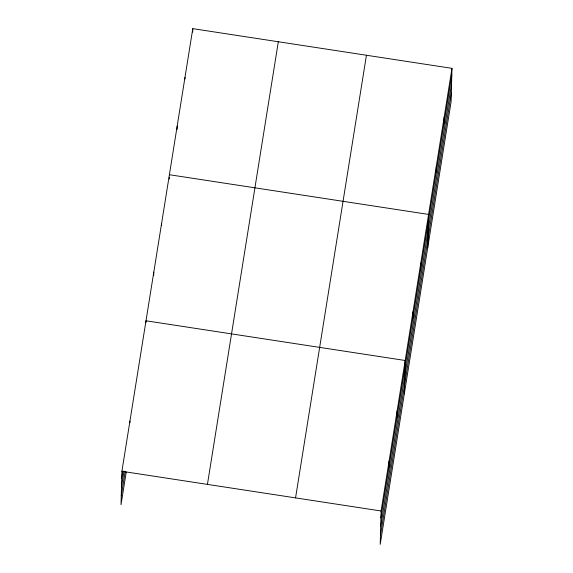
<?xml version="1.0" encoding="UTF-8"?>
<svg xmlns="http://www.w3.org/2000/svg" width="573" height="573" viewBox="0 0 573 573"><rect width="100%" height="100%" fill="white"/><g stroke="black" fill="none" stroke-linecap="round" stroke-linejoin="round"><path stroke-width="0.86" d="M451.975 68.345L381.088 510.987L380.214 544.35L451.101 101.708L451.975 68.345L192.786 28.65L121.899 471.293L121.025 504.655L126.239 472.095M129.892 422.838L129.935 421.126M145.957 322.506L146 320.794L405.19 360.489L404.316 393.852M153.707 275.527L153.8 272.103M161.55 225.125L161.6 223.413M169.286 178.998L169.329 177.286M177.107 129.455L177.193 126.031M184.943 79.053L184.993 77.341M192.7 32.074L192.786 28.65M388.938 467.661L389.117 460.821M396.974 417.495L397.153 410.655M412.804 318.638L412.983 311.798M420.603 269.947L420.783 263.107M427.709 247.78L428.583 214.417L169.393 174.722M436.196 172.566L436.375 165.726M443.996 123.875L444.175 117.035M121.72 478.133L122.851 471.092M121.49 486.885L124.026 471.049M121.254 495.903L125.201 471.264M207.433 484.393L278.32 41.75M295.553 497.887L366.441 55.244M380.909 517.827L451.796 75.185M380.68 526.58L451.567 83.937M380.443 535.597L451.331 92.955M121.899 471.293L381.088 510.987"/></g></svg>
